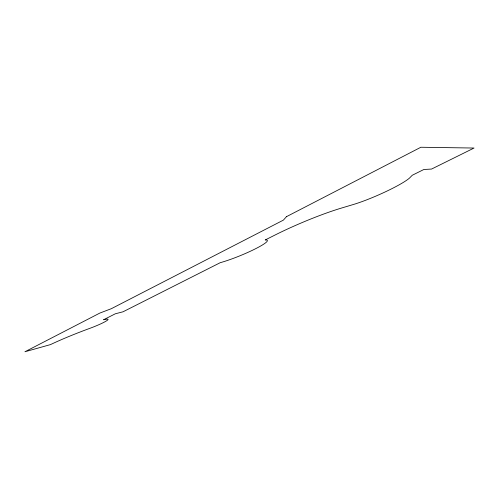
<?xml version="1.0" encoding="UTF-8"?>
<svg xmlns="http://www.w3.org/2000/svg" width="499" height="499" viewBox="0 0 499 499"><rect width="100%" height="100%" fill="white"/><g stroke="black" fill="none" stroke-linecap="round" stroke-linejoin="round"><path stroke-width="0.75" d="M286.47 216.672L283.376 220.128L111.389 308.669L99.8 313.091L24.95 351.751L50.499 344.591A52.757 5.009 -21.1 0 1 88.61 328.797A18.151 1.884 -21 0 0 106.1 321.106A18.151 1.884 -21 0 0 103.567 319.753L115.306 313.796L123.028 311.794L220.252 262.68A30.42 3.761 -22.3 0 0 255.413 248.808A30.42 3.761 -22.3 0 0 265.2 239.975L276.041 234.524A60.71 7.129 -22.9 0 1 341.372 208.095L353.442 204.478A37.88 4.709 -23.7 0 0 409.511 178.056L412.255 175.261L423.857 169.492L431.56 169.061L474.05 148.041L420.875 147.249L286.47 216.672"/></g></svg>
